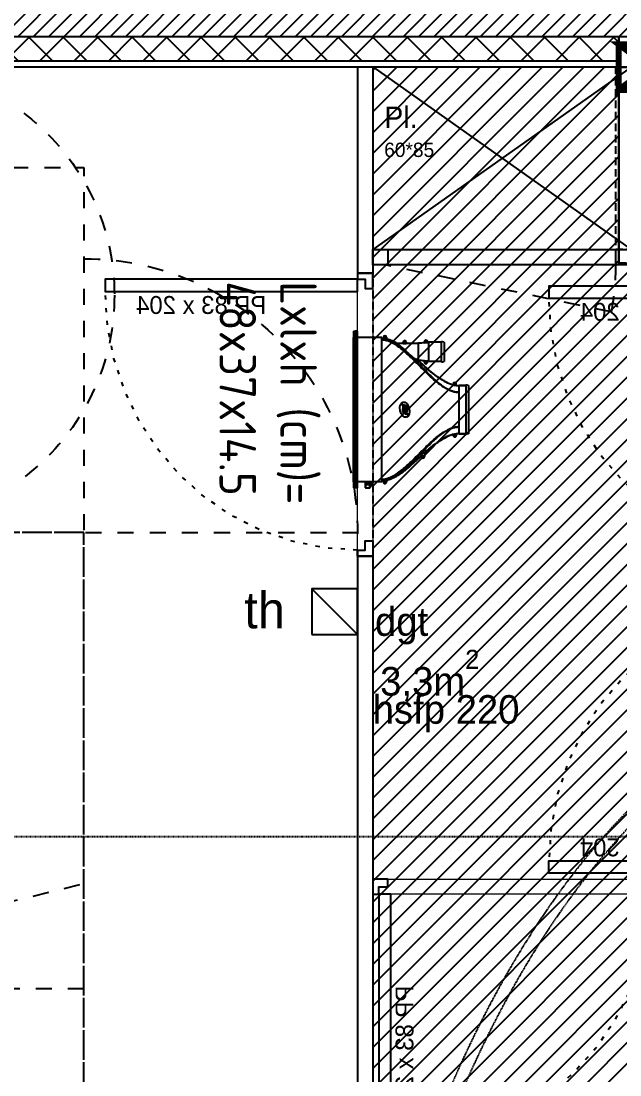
# Model space of a CAD drawing. Extents: x -2932 to 12371, y 2178 to 6224.
# Drawn here: x 3363.2 to 3560.3, y 3183.1 to 3529.5 of the extents above; entities that cross this region are included whole.
import ezdxf

# ---------------------------------------------------------------- set-up
doc = ezdxf.new("R2010")
doc.units = 0
for name, pattern in [('prlm_ef', [0.165, 0.1, -0.065]), ('Style de ligne -1', [0.41664, 0.20828, -0.20836]), ('Style de ligne -13', [0.147638, 0.098425, -0.049213]), ('Style de ligne -18', [0.164042, 0.054681, -0.109361]), ('Style de ligne -5', [0.20828, 0.069425, -0.138855]), ('VW-01', [0.41656, 0.20828, -0.20828])]:
    doc.linetypes.add(name, pattern=pattern)
doc.layers.add('_GAZELEC-BOITE INCORPO', color=36, linetype='Continuous', lineweight=18)
doc.layers.add('_GAZELEC-RESERVATION 2', color=6, linetype='Continuous', lineweight=18)
for name, color, linetype in [('_GAZELEC-EAU CHAUDE', 1, 'Continuous'), ('B aménagement intérieur', 252, 'Continuous'), ('B Faux plafonds', 252, 'Continuous'), ('B Faux plafonds_Hatch', 252, 'Continuous'), ('B GÈnÈral_Hatch', 252, 'Continuous'), ('B Général', 252, 'Continuous'), ('C ANNOTATIONS-axes horizontaux', 252, 'Style de ligne -1'), ('C ANNOTATIONS-PMR', 252, 'Style de ligne -5'), ('C ANNOTATIONS-prestations', 252, 'Continuous'), ('C ANNOTATIONS-texte', 252, 'Continuous'), ('C ANNOTATIONS-texte surfaces', 252, 'Continuous'), ('D SURFACES-shab', 252, 'Continuous'), ('F REMPLISSAGE-vert foncé', 252, 'Continuous'), ('prlm-CHAUFF', 30, 'Continuous'), ('prlm-EAU-EF', 161, 'Continuous')]:
    doc.layers.add(name, color=color, linetype=linetype)
doc.styles.add('Eurostile', font='')
doc.styles.add('Eurostile (italic)', font='')
doc.styles.add('prlm-elec-cfa', font='comic.ttf', dxfattribs={"height": 12})
doc.styles.get("Standard").update_dxf_attribs({"font": 'isocp.shx', "height": 15})
doc.styles.get('Eurostile').set_extended_font_data('Eurostile')
doc.styles.get('Eurostile (italic)').set_extended_font_data('Eurostile', italic=True)

# ---------------------------------------------------------------- blocks, each defined once
blk = doc.blocks.new('A n1.Lave Linge')
at = {"layer": 'B Général', "linetype": 'Style de ligne -13', "ltscale": 25.4, "flags": 128}
blk.add_lwpolyline([(-29.47, 30), (-29.47, 36), (30.53, 36), (30.53, 30)], dxfattribs=at)
blk.add_lwpolyline([(-29.47, 30), (30.53, 30), (30.53, -30), (-29.47, -30)], close=True, dxfattribs=at)
at = {"layer": 'B Général', "insert": (0, 0), "char_height": 7.059, "attachment_point": 5, "line_spacing_factor": 0.894142, "style": 'Eurostile'}
blk.add_mtext('LL', dxfattribs=at)
blk = doc.blocks.new('A n1.PL 60.85')
at = {"layer": 'B Général', "linetype": 'Continuous'}
for p, q in [((-42.5, 42.83), (42.5, -17.27)), ((42.5, 42.73), (-42.5, -17.27))]:
    blk.add_line(p, q, dxfattribs=at)
at = {"layer": 'B Général', "linetype": 'VW-01', "ltscale": 25.4}
blk.add_line((36.08, -37.76), (-38.5, -22.27), dxfattribs=at)
at = {"layer": 'B Général', "linetype": 'Continuous', "flags": 128}
for points in [[(42.5, -17.27), (42.5, 42.73), (-42.5, 42.73), (-42.5, -17.27)], [(42.5, -17.27), (42.5, -22.27), (-42.5, -22.27), (-42.5, -17.27)], [(-37.5, -17.27), (-37.5, -22.27), (-42.5, -22.27), (-42.5, -17.27)], [(42.5, -17.27), (42.5, -22.27), (37.5, -22.27), (37.5, -17.27)]]:
    blk.add_lwpolyline(points, close=True, dxfattribs=at)
at = {"layer": 'B Général', "linetype": 'VW-01', "ltscale": 25.4}
blk.add_arc((-47.5, -22.27), 85, 349.5013, 360, dxfattribs=at)
at = {"layer": 'B Général', "insert": (-38.72, 29.74), "char_height": 7.059, "attachment_point": 1, "line_spacing_factor": 0.894142, "style": 'Eurostile'}
blk.add_mtext('Pl.', dxfattribs=at)
at = {"layer": 'C ANNOTATIONS-prestations', "insert": (-38.72, 15.5), "char_height": 4.706, "attachment_point": 4, "line_spacing_factor": 0.894142, "style": 'Eurostile'}
blk.add_mtext('60*85', dxfattribs=at)
blk = doc.blocks.new('A n1.Rond 150_PMR')
at = {"layer": 'B Général', "linetype": 'VW-01', "ltscale": 25.4}
blk.add_circle((0, 0), 75, dxfattribs=at)
at = {"layer": 'B Général', "insert": (-61.5, 0), "char_height": 7.059, "attachment_point": 5, "rotation": 90, "line_spacing_factor": 0.894142, "style": 'Eurostile (italic)'}
blk.add_mtext('Ø 150 PMR', dxfattribs=at)
blk = doc.blocks.new('A n1.PP 80')
at = {"layer": 'B Général', "flags": 128}
blk.add_lwpolyline([(-43, 2.5), (-43, 85.5), (-39, 85.5), (-39, 2.5)], close=True, dxfattribs=at)
at = {"layer": 'B Général', "linetype": 'Style de ligne -18', "ltscale": 25.4, "flags": 128}
blk.add_lwpolyline([(46, 2.5), (45.27, 13.33), (43.1, 23.98), (39.53, 34.26), (34.61, 44), (28.44, 53.03), (21.1, 61.19), (12.74, 68.35), (3.5, 74.38), (-6.47, 79.18), (-17, 82.67), (-27.91, 84.79), (-39, 85.5)], dxfattribs=at)
at = {"layer": 'B Général', "linetype": 'Continuous', "flags": 128}
for points in [[(-45, 2.5), (-43, 2.5), (-43, 0), (-40, 0), (-40, -2.5), (-45, -2.5)], [(48, 2.5), (46, 2.5), (46, 0), (43, 0), (43, -2.5), (48, -2.5), (48, -2.5), (48, -2.5), (48, 1.79), (48, 1.79)]]:
    blk.add_lwpolyline(points, close=True, dxfattribs=at)
at = {"layer": 'C ANNOTATIONS-prestations', "insert": (-37.5, 32.5), "char_height": 5.8825, "attachment_point": 1, "rotation": 90, "line_spacing_factor": 0.894142, "style": 'Eurostile'}
blk.add_mtext('PP 83 x 204', dxfattribs=at)
blk = doc.blocks.new('A n1.Groupe-45-1')
at = {"layer": 'B Général', "linetype": 'VW-01', "ltscale": 25.4}
blk.add_line((70, -114.99), (-70, -80.35), dxfattribs=at)
at = {"layer": 'B Général', "linetype": 'VW-01', "ltscale": 25.4, "flags": 128}
for points in [[(-70, 35), (70, 35), (70, -155), (-70, -155)], [(-70, -114.99), (70, -114.99), (70, -155), (-70, -155)]]:
    blk.add_lwpolyline(points, close=True, dxfattribs=at)
blk = doc.blocks.new('A n1.Lit 140.190_PMR 2')
at = {"layer": 'B Général', "linetype": 'VW-01', "ltscale": 25.4, "flags": 128}
for points in [[(70, 155), (-70, 155), (-70, 35), (70, 35)], [(-70, -155), (-70, 35), (-160, 35), (-160, -155)], [(160, -155), (160, 35), (70, 35), (70, -155)]]:
    blk.add_lwpolyline(points, close=True, dxfattribs=at)
at = {"layer": 'B Général', "linetype": 'VW-01', "ltscale": 25.4}
for centre, start, end in [((-70, 35), 90, 180), ((70, 35), 0, 90)]:
    blk.add_arc(centre, 90, start, end, dxfattribs=at)
at = {"layer": 'B Général'}
blk.add_blockref('A n1.Groupe-45-1', (0, 0), dxfattribs=at)
blk = doc.blocks.new('A n1.T4 A 107 (2D)')
at = {"layer": 'B Faux plafonds_Hatch', "linetype": 'Continuous'}
h = blk.add_hatch(dxfattribs=at)
h.set_pattern_fill('F_P__SOFFITE', color=256, style=0, pattern_type=2)
h.set_pattern_definition([(45, (0, 0.2205), (-3.52778, 3.30729), [])])
h.paths.add_polyline_path([(-263.5, -278.52), (11.37, -278.52), (11.37, 176.6), (152.5, 176.6), (152.5, 275.6), (2.5, 275.6), (2.5, 384.02), (-57.5, 384.02), (-57.5, 448.52), (-138.5, 448.52), (-138.5, -178.52), (-263.5, -178.52)])
at = {"layer": 'B Faux plafonds', "linetype": 'Style de ligne -13', "ltscale": 25.4, "flags": 128}
blk.add_lwpolyline([(-263.5, -278.52), (11.37, -278.52), (11.37, 176.6), (152.5, 176.6), (152.5, 275.6), (2.5, 275.6), (2.5, 384.02), (-57.5, 384.02), (-57.5, 448.52), (-138.5, 448.52), (-138.5, -178.52), (-263.5, -178.52)], close=True, dxfattribs=at)
at = {"layer": 'B Général', "linetype": 'Continuous'}
for p, q in [((-57.5, 383.52), (-57.5, 458.52)), ((-143.5, 448.52), (-143.5, 380.76)), ((-143.5, 448.52), (-143.5, 380.76)), ((-138.5, 448.52), (-138.5, 380.76)), ((-138.5, 448.52), (-138.5, 380.76)), ((2.5, 383.52), (-57.5, 383.52)), ((-143.5, 380.76), (-138.5, 380.76)), ((-143.5, 287.76), (-143.5, -184.99)), ((-143.5, 287.76), (-143.5, 105.52)), ((-143.5, 287.76), (-138.5, 287.76)), ((-138.5, 287.76), (-138.5, -184.99)), ((-138.5, 287.76), (-138.5, -184.99)), ((-138.5, 181.6), (-138.5, 176.6))]:
    blk.add_line(p, q, dxfattribs=at)
at = {"layer": 'D SURFACES-shab', "lineweight": 18, "flags": 128}
for points in [[(-143.5, 448.47), (-444.76, 448.52), (-547.72, 105.52), (-143.5, 105.5)], [(2.5, 181.6), (2.5, 384.02), (-57.25, 384.02), (-57.25, 448.52), (-138.5, 448.52), (-138.5, 181.6)], [(11.37, -278.52), (11.5, -203.65), (714.02, -203.65), (714.02, 99.35), (654.02, 99.35), (654.02, 144.61), (596.39, 144.61), (505.02, 144.61), (505.02, 176.6), (52.5, 176.6), (52.5, 156.6), (2.5, 156.6), (2.5, 176.6), (-138.5, 176.6), (-138.5, -278.52)]]:
    blk.add_lwpolyline(points, close=True, dxfattribs=at)
at = {"layer": 'F REMPLISSAGE-vert foncé', "linetype": 'Continuous'}
for p, q in [((-57.5, 383.52), (-57.5, 458.52)), ((2.5, 383.52), (-57.5, 383.52))]:
    blk.add_line(p, q, dxfattribs=at)
at = {"layer": 'B Général'}
blk.add_blockref('A n1.PL 60.85', (-96, 405.79), dxfattribs=at)
at = {"layer": 'B Général', "rotation": 90}
for name, p in [('A n1.Lave Linge', (-22.5, 417.98)), ('A n1.PP 80', (5, 226.6))]:
    blk.add_blockref(name, p, dxfattribs=at)
at = {"layer": 'B Général', "xscale": -1}
blk.add_blockref('A n1.Lit 140.190_PMR 2', (-303.5, 260.52), dxfattribs=at)
for p, rotation in [((-141, 335.76), 90), ((5, 333.52), 90), ((-93.5, 179.1), 180)]:
    blk.add_blockref('A n1.PP 80', p, dxfattribs=dict(at, rotation=rotation))
at = {"layer": 'C ANNOTATIONS-PMR', "ltscale": 25.4, "rotation": 90}
blk.add_blockref('A n1.Rond 150_PMR', (-298.5, 373.52), dxfattribs=at)
at = {"layer": 'C ANNOTATIONS-prestations', "insert": (-138.5, 229.82), "char_height": 9.412, "width": 64.1865, "attachment_point": 7, "line_spacing_factor": 0.894142, "style": 'Eurostile'}
blk.add_mtext('hsfp 220', dxfattribs=at)
at = {"layer": 'C ANNOTATIONS-texte', "insert": (-129.01, 258.72), "char_height": 9.412, "attachment_point": 8, "line_spacing_factor": 0.894142, "style": 'Eurostile'}
blk.add_mtext('dgt', dxfattribs=at)
at = {"layer": 'C ANNOTATIONS-texte surfaces', "insert": (-119.73, 256.98), "char_height": 9.412, "attachment_point": 2, "line_spacing_factor": 0.894142, "style": 'Eurostile'}
blk.add_mtext('3,3m{\\H0.6667x;\\S2^ ;}', dxfattribs=at)
blk = doc.blocks.new('xi.twintop')
at = {"layer": 'prlm-CHAUFF', "ltscale": 50}
for p, q in [((-8, 35.6), (8, 35.6)), ((-7.9, 36.5), (7.9, 36.5)), ((-7.9, 35.6), (-7.9, 33.5)), ((-7.9, 33.5), (-7.9, 35.6)), ((7.9, 35.6), (7.9, 33.5)), ((7.9, 33.5), (7.9, 35.6)), ((-8.61, 31.95), (-8.61, 32.05)), ((-8.61, 32.05), (-8.51, 32.05)), ((-8.51, 31.95), (-8.61, 31.95)), ((-8.51, 32.16), (-8.41, 32.16)), ((-8.51, 32.05), (-8.51, 32.16)), ((-8.51, 31.84), (-8.51, 31.95)), ((-8.41, 31.84), (-8.51, 31.84)), ((-7.9, 32.5), (-8.46, 32.5)), ((-8.46, 31.5), (-8.16, 31.5)), ((-8.41, 32.16), (-8.41, 32.05)), ((-8.41, 32.05), (-8.3, 32.05)), ((-8.3, 31.95), (-8.41, 31.95)), ((-8.41, 31.95), (-8.41, 31.84)), ((-8.3, 32.05), (-8.3, 31.95)), ((-8.16, 31.5), (-7.95, 32.18)), ((-7.9, 32.5), (-7.95, 32.18)), ((-5.67, 33.5), (-7.9, 33.5)), ((5.67, 33.5), (-5.67, 33.5)), ((7.9, 33.5), (5.67, 33.5)), ((7.95, 32.18), (7.9, 32.5)), ((7.9, 32.5), (8.46, 32.5)), ((8.16, 31.5), (7.95, 32.18)), ((8.46, 31.5), (8.16, 31.5)), ((8.3, 31.95), (8.3, 32.05)), ((8.3, 32.05), (8.41, 32.05)), ((8.41, 31.95), (8.3, 31.95)), ((8.41, 32.16), (8.51, 32.16)), ((8.41, 32.05), (8.41, 32.16)), ((8.41, 31.84), (8.41, 31.95)), ((8.51, 31.84), (8.41, 31.84)), ((8.51, 32.16), (8.51, 32.05)), ((8.51, 32.05), (8.61, 32.05)), ((8.61, 31.95), (8.51, 31.95)), ((8.51, 31.95), (8.51, 31.84)), ((8.61, 32.05), (8.61, 31.95)), ((-22.15, 28.5), (-15.85, 28.5)), ((-9.41, 28.48), (-9.41, 28.48)), ((9.12, 29.02), (9.09, 29.02)), ((9.41, 28.48), (9.38, 28.48)), ((-15.75, 27.6), (-22.25, 27.6)), ((-22.15, 27.6), (-22.15, 23.5)), ((-22.15, 27.6), (-22.15, 23.5)), ((-15.85, 27.6), (-15.85, 23.5)), ((-15.85, 27.6), (-15.85, 23.5)), ((-22.56, 22.55), (-22.45, 22.55)), ((-22.56, 22.45), (-22.56, 22.55)), ((-22.45, 22.45), (-22.56, 22.45)), ((-22.45, 22.66), (-22.35, 22.66)), ((-22.45, 22.55), (-22.45, 22.66)), ((-22.45, 22.34), (-22.45, 22.45)), ((-22.35, 22.34), (-22.45, 22.34)), ((-22.4, 23), (-21.97, 23)), ((-21.85, 22), (-22.4, 22)), ((-22.35, 22.66), (-22.35, 22.55)), ((-22.35, 22.55), (-22.24, 22.55)), ((-22.24, 22.45), (-22.35, 22.45)), ((-22.35, 22.45), (-22.35, 22.34)), ((-22.24, 22.55), (-22.24, 22.45)), ((-15.85, 23.5), (-22.15, 23.5)), ((-21.97, 23), (-21.85, 22.06)), ((-21.85, 22.06), (-21.85, 22)), ((-16.2, 19.84), (-14.13, 22)), ((-14.13, 22), (-16.2, 19.84)), ((-16.15, 22.06), (-16.03, 23)), ((-16.15, 22), (-16.15, 22.06)), ((-15.6, 22), (-16.15, 22)), ((-16.03, 23), (-15.6, 23)), ((-15.76, 22.45), (-15.76, 22.55)), ((-15.76, 22.55), (-15.65, 22.55)), ((-15.65, 22.45), (-15.76, 22.45)), ((-15.65, 22.66), (-15.55, 22.66)), ((-15.65, 22.55), (-15.65, 22.66)), ((-15.65, 22.34), (-15.65, 22.45)), ((-15.55, 22.34), (-15.65, 22.34)), ((-15.55, 22.66), (-15.55, 22.55)), ((-15.55, 22.55), (-15.44, 22.55)), ((-15.55, 22.45), (-15.55, 22.34)), ((-15.44, 22.45), (-15.55, 22.45)), ((-15.44, 22.55), (-15.44, 22.45)), ((14.83, 21), (13.83, 22)), ((13.83, 22), (15.44, 22)), ((15.44, 21), (14.83, 21)), ((15.28, 21.45), (15.28, 21.55)), ((15.28, 21.55), (15.39, 21.55)), ((15.39, 21.45), (15.28, 21.45)), ((15.39, 21.66), (15.49, 21.66)), ((15.39, 21.55), (15.39, 21.66)), ((15.39, 21.34), (15.39, 21.45)), ((15.49, 21.34), (15.39, 21.34)), ((15.49, 21.66), (15.49, 21.55)), ((15.49, 21.55), (15.6, 21.55)), ((15.49, 21.45), (15.49, 21.34)), ((15.6, 21.45), (15.49, 21.45)), ((15.6, 21.55), (15.6, 21.45)), ((-21.8, 20), (-16.2, 20)), ((-21.8, 16), (-21.8, 20)), ((-21.8, 16), (-21.8, 20)), ((-16.2, 19.84), (-16.2, 20)), ((-16.2, 19.84), (-16.2, 20)), ((-22.36, 15.45), (-22.36, 15.55)), ((-22.36, 15.55), (-22.25, 15.55)), ((-22.25, 15.45), (-22.36, 15.45)), ((-22.25, 15.66), (-22.15, 15.66)), ((-22.25, 15.55), (-22.25, 15.66)), ((-22.25, 15.34), (-22.25, 15.45)), ((-22.15, 15.34), (-22.25, 15.34)), ((-22.2, 16), (-21.65, 16)), ((-21.65, 15), (-22.2, 15)), ((-22.15, 15.66), (-22.15, 15.55)), ((-22.15, 15.55), (-22.04, 15.55)), ((-22.15, 15.45), (-22.15, 15.34)), ((-22.04, 15.45), (-22.15, 15.45)), ((-22.04, 15.55), (-22.04, 15.45)), ((-21.8, 12.88), (-21.8, 15)), ((-21.8, 12.88), (-21.8, 15)), ((-21.65, 16), (-21.65, 15)), ((-23.96, 8.95), (-23.96, 9.05)), ((-23.96, 9.05), (-23.85, 9.05)), ((-23.85, 8.95), (-23.96, 8.95)), ((-23.85, 9.16), (-23.75, 9.16)), ((-23.85, 9.05), (-23.85, 9.16)), ((-23.85, 8.84), (-23.85, 8.95)), ((-23.75, 8.84), (-23.85, 8.84)), ((-23.8, 9.5), (-23.19, 9.5)), ((-23.36, 8.5), (-23.8, 8.5)), ((-23.75, 9.16), (-23.75, 9.05)), ((-23.75, 9.05), (-23.64, 9.05)), ((-23.75, 8.95), (-23.75, 8.84)), ((-23.64, 8.95), (-23.75, 8.95)), ((23.7, 8), (-23.7, 8)), ((-23.7, 8), (-23.7, 0)), ((-23.64, 9.05), (-23.64, 8.95)), ((-23.36, 8.42), (-23.36, 8.5)), ((23.19, 9.5), (23.8, 9.5)), ((23.36, 8.42), (23.36, 8.5)), ((23.8, 8.5), (23.36, 8.5)), ((23.64, 8.95), (23.64, 9.05)), ((23.64, 9.05), (23.75, 9.05)), ((23.75, 8.95), (23.64, 8.95)), ((23.7, 8), (23.7, 0)), ((23.75, 9.16), (23.85, 9.16)), ((23.75, 9.05), (23.75, 9.16)), ((23.75, 8.84), (23.75, 8.95)), ((23.85, 8.84), (23.75, 8.84)), ((23.85, 9.16), (23.85, 9.05)), ((23.85, 9.05), (23.96, 9.05)), ((23.85, 8.95), (23.85, 8.84)), ((23.96, 8.95), (23.85, 8.95)), ((23.96, 9.05), (23.96, 8.95)), ((24.18, 4.47), (23.7, 4.81)), ((24.06, 4.42), (23.7, 4.66)), ((24.06, 2.6), (24.06, 4.42)), ((24.64, 4.04), (24.06, 4.42)), ((24.2, 4.46), (24.18, 4.47)), ((24.54, 4.24), (24.2, 4.46)), ((24.35, 4.85), (24.33, 4.89)), ((24.35, 4.36), (24.35, 4.85)), ((24.35, 4.85), (24.36, 4.85)), ((24.41, 4.79), (24.43, 4.83)), ((24.41, 4.79), (24.41, 4.32)), ((25.01, 4.43), (24.41, 4.79)), ((24.43, 4.83), (25.04, 4.47)), ((24.64, 4.04), (24.72, 4.01)), ((24.64, 2.6), (24.64, 4.04)), ((24.72, 4.01), (24.72, 2.65)), ((25.04, 4.47), (25.01, 4.43)), ((25.01, 4.25), (25.01, 4.43)), ((25.02, 4.42), (25.01, 4.43)), ((25.06, 4.46), (25.02, 4.42)), ((25.02, 4.42), (25.02, 4.25)), ((25.28, 4.25), (25.02, 4.42)), ((25.04, 4.47), (25.06, 4.46)), ((25.06, 4.46), (25.39, 4.24)), ((25.71, 2.65), (25.71, 4.01)), ((-25.75, 0), (-25.75, -0.73)), ((25.75, 0), (-25.75, 0)), ((23.7, 2.6), (24.06, 2.6)), ((23.7, 2.57), (23.73, 2.6)), ((23.79, 2.6), (23.88, 2.51)), ((23.88, 2.51), (23.97, 2.6)), ((24.04, 2.6), (24.13, 2.51)), ((24.64, 2.6), (24.06, 2.6)), ((24.13, 2.51), (24.22, 2.6)), ((24.18, 2.56), (24.24, 2.51)), ((24.24, 2.51), (24.3, 2.58)), ((24.28, 2.6), (24.37, 2.51)), ((24.37, 2.51), (24.46, 2.6)), ((24.42, 2.57), (24.48, 2.51)), ((24.48, 2.51), (24.56, 2.58)), ((24.54, 2.6), (24.63, 2.51)), ((24.63, 2.51), (24.72, 2.6)), ((24.72, 2.65), (24.64, 2.6)), ((24.64, 2.6), (24.64, 2.6)), ((25.66, 2.6), (24.64, 2.6)), ((24.7, 2.58), (24.77, 2.51)), ((24.72, 2.65), (25.71, 2.65)), ((24.73, 2.6), (24.82, 2.51)), ((24.77, 2.51), (24.79, 2.53)), ((24.82, 2.51), (24.91, 2.6)), ((24.9, 2.59), (24.98, 2.51)), ((24.98, 2.51), (25.07, 2.6)), ((25.02, 2.54), (25.05, 2.51)), ((25.05, 2.51), (25.09, 2.55)), ((25.06, 2.58), (25.13, 2.51)), ((25.13, 2.51), (25.22, 2.6)), ((25.19, 2.57), (25.25, 2.51)), ((25.25, 2.51), (25.34, 2.6)), ((25.27, 2.53), (25.29, 2.51)), ((25.29, 2.51), (25.32, 2.54)), ((25.31, 2.56), (25.36, 2.51)), ((25.36, 2.51), (25.45, 2.6)), ((25.4, 2.55), (25.44, 2.51)), ((25.44, 2.51), (25.53, 2.6)), ((25.48, 2.54), (25.51, 2.51)), ((25.51, 2.51), (25.6, 2.6)), ((25.53, 2.53), (25.55, 2.51)), ((25.55, 2.51), (25.64, 2.6)), ((25.71, 2.65), (25.66, 2.6)), ((25.66, 2.6), (25.66, 2.6)), ((25.75, 0), (25.75, -0.73)), ((-25.75, -0.81), (-25.75, -0.73)), ((-25.75, -0.73), (25.75, -0.73)), ((-25.75, -1.3), (-25.75, -0.81)), ((25.75, -0.81), (-25.75, -0.81)), ((-25.75, -1.3), (25.75, -1.3)), ((23.75, -0.99), (-23.75, -0.99)), ((-23.75, -1.06), (-23.75, -0.99)), ((-23.55, -0.99), (-23.75, -1.06)), ((-23.75, -1.06), (23.75, -1.06)), ((23.75, -1.11), (-23.75, -1.11)), ((-23.75, -1.16), (-23.75, -1.11)), ((-23.59, -1.11), (-23.75, -1.16)), ((-23.75, -1.16), (23.75, -1.16)), ((23.75, -1.2), (-23.75, -1.2)), ((-23.75, -1.23), (-23.75, -1.2)), ((-23.64, -1.2), (-23.75, -1.23)), ((-23.75, -1.23), (23.75, -1.23)), ((23.75, -1.26), (-23.75, -1.26)), ((-23.75, -1.28), (-23.75, -1.26)), ((-23.68, -1.26), (-23.75, -1.28)), ((-23.75, -1.28), (23.75, -1.28)), ((23.75, -1.29), (-23.75, -1.29)), ((-23.75, -1.3), (-23.75, -1.29)), ((-23.73, -1.29), (-23.75, -1.3)), ((-23.75, -1.3), (23.75, -1.3)), ((23.75, -1.06), (23.55, -0.99)), ((23.75, -1.16), (23.59, -1.11)), ((23.75, -1.23), (23.64, -1.2)), ((23.75, -1.28), (23.68, -1.26)), ((23.75, -1.3), (23.73, -1.29)), ((23.75, -0.99), (23.75, -1.06)), ((23.75, -1.11), (23.75, -1.16)), ((23.75, -1.2), (23.75, -1.23)), ((23.75, -1.26), (23.75, -1.28)), ((23.75, -1.29), (23.75, -1.3)), ((25.75, -0.73), (25.75, -0.81)), ((25.75, -1.3), (25.75, -0.81))]:
    blk.add_line(p, q, dxfattribs=at)
for centre, radius in [((-8.46, 32), 0.3), ((-8.46, 32), 0.25), ((8.46, 32), 0.3), ((8.46, 32), 0.25), ((-22.4, 22.5), 0.3), ((-22.4, 22.5), 0.25), ((-15.6, 22.5), 0.3), ((-15.6, 22.5), 0.25), ((15.44, 21.5), 0.3), ((15.44, 21.5), 0.25), ((-22.2, 15.5), 0.3), ((-22.2, 15.5), 0.25), ((-23.8, 9), 0.3), ((-23.8, 9), 0.25), ((23.8, 9), 0.3), ((23.8, 9), 0.25)]:
    blk.add_circle(centre, radius, dxfattribs=at)
for centre, radius, start, end in [((-6.01, 35.83), 2, 160.5755, 186.7441), ((-6.01, 35.83), 2, 160.5755, 186.7441), ((6.01, 35.83), 2, 353.2559, 19.4245), ((6.01, 35.83), 2, 353.2559, 19.4245), ((-19.51, 34.47), 11.74, 332.3321, 345.441), ((-19.16, 34.32), 11.35, 332.1374, 345.6929), ((-8.46, 32), 0.5, 90, 270), ((-15.67, 33.51), 7.77, 352.5456, 359.9423), ((-15.72, 33.51), 7.82, 352.5763, 359.9264), ((-15.07, 33.49), 7.17, 352.0923, 353.5448), ((-15.07, 33.49), 7.17, 353.9053, 0.1157), ((15.11, 33.49), 7.25, 179.9215, 187.8382), ((15.67, 33.51), 7.77, 180.0577, 187.4544), ((15.72, 33.51), 7.82, 180.0736, 187.4237), ((21.1, 34.98), 13.43, 192.9954, 216.0824), ((19.16, 34.32), 11.35, 194.4106, 207.8626), ((8.46, 32), 0.5, 270, 90), ((-20.26, 27.83), 2, 160.5755, 186.7441), ((-20.26, 27.83), 2, 160.5755, 186.7441), ((-17.74, 27.83), 2, 353.2559, 19.4245), ((-17.74, 27.83), 2, 353.2559, 19.4245), ((-43.13, 48.06), 39, 319.3887, 329.86), ((-43.13, 48.06), 39, 319.3887, 329.8601), ((-26.92, 38.17), 20.01, 331.0483, 332.7983), ((-26.92, 38.17), 20.01, 331.0482, 332.7982), ((26.92, 38.17), 20.01, 207.2018, 208.9518), ((43.13, 48.06), 39, 210.1399, 220.6113), ((43.13, 48.06), 39, 212.5506, 220.6113), ((-22.4, 22.5), 0.5, 90, 270), ((-15.6, 22.5), 0.5, 270, 90), ((-22.51, 30.1), 11.66, 315.9701, 320.4245), ((-22.76, 30.33), 11.99, 316.0326, 320.3619), ((22.51, 30.1), 11.66, 219.5755, 224.0299), ((22.76, 30.33), 11.99, 219.6381, 223.9674), ((15.44, 21.5), 0.5, 270, 90), ((-22.2, 15.5), 0.5, 90, 270), ((-2.48, -0.77), 23.65, 136.4099, 144.7501), ((-44.74, 40.05), 35.1, 315.7111, 319.5265), ((-23.8, 9), 0.5, 90, 270), ((-11.41, 6.64), 12.12, 163.7263, 166.3852), ((23.8, 9), 0.5, 270, 90), ((17.64, -7.23), 13.85, 61.9182, 64.0515), ((17.76, -6.88), 13.43, 62.115, 63.7632), ((18.29, -6.04), 12.5, 61.3177, 61.5903), ((24.75, 5.45), 0.703, 233.033, 242.9325), ((24.72, 5.11), 0.448, 214.6713, 225.4982), ((25.88, 4.92), 0.836, 234.1326, 239.2425), ((18.29, -6.04), 12.5, 53.7494, 55.0637)]:
    blk.add_arc(centre, radius, start, end, dxfattribs=at)
blk.add_ellipse((0, 15.55), major_axis=(2.49, 0.57), ratio=0.600775, dxfattribs=at)
for points, knots in [([(-5.67, 33.5), (-5.67, 33.33), (-5.68, 33.16), (-5.7, 32.82), (-5.72, 32.65), (-5.8, 32.15), (-5.87, 31.82), (-6.05, 31.16), (-6.16, 30.84), (-6.41, 30.21), (-6.55, 29.9), (-7, 29), (-7.34, 28.43), (-8.08, 27.34), (-8.47, 26.81), (-9.69, 25.27), (-10.57, 24.3), (-12.38, 22.39), (-13.32, 21.46), (-15.19, 19.6), (-16.12, 18.67), (-17.95, 16.77), (-18.84, 15.8), (-20.08, 14.27), (-20.47, 13.75), (-21.03, 12.94), (-21.21, 12.66), (-21.55, 12.09), (-21.72, 11.8), (-22.17, 10.91), (-22.43, 10.31), (-22.7, 9.36), (-22.77, 9.03), (-22.86, 8.47), (-22.88, 8.24), (-22.89, 8)], [0, 0, 0, 0, 0.015625, 0.015625, 0.03125, 0.03125, 0.0625, 0.0625, 0.09375, 0.09375, 0.125, 0.125, 0.1875, 0.1875, 0.25, 0.25, 0.375, 0.375, 0.5, 0.5, 0.625, 0.625, 0.75, 0.75, 0.8125, 0.8125, 0.84375, 0.84375, 0.875, 0.875, 0.9375, 0.9375, 0.96875, 0.96875, 0.9907189, 0.9907189, 0.9907189, 0.9907189]), ([(-18.04, 17.26), (-16.85, 18.51), (-15.59, 19.7), (-13.1, 22.1), (-11.85, 23.3), (-10.07, 25.17), (-9.49, 25.81), (-8.39, 27.13), (-7.87, 27.82), (-7.16, 28.91), (-6.93, 29.29), (-6.52, 30.07), (-6.33, 30.48), (-6.02, 31.31), (-5.89, 31.74), (-5.76, 32.39), (-5.73, 32.61), (-5.69, 32.95), (-5.69, 33.06), (-5.67, 33.28), (-5.67, 33.39), (-5.67, 33.5)], [0, 0, 0, 0, 0.25, 0.25, 0.5, 0.5, 0.625, 0.625, 0.75, 0.75, 0.8125, 0.8125, 0.875, 0.875, 0.9375, 0.9375, 0.96875, 0.96875, 0.984375, 0.984375, 1, 1, 1, 1]), ([(5.67, 33.5), (5.67, 33.33), (5.68, 33.16), (5.71, 32.81), (5.73, 32.64), (5.81, 32.14), (5.88, 31.8), (6.08, 31.14), (6.2, 30.82), (6.47, 30.19), (6.62, 29.88), (7.1, 28.98), (7.46, 28.42), (8.23, 27.34), (8.65, 26.82), (9.93, 25.3), (10.84, 24.34), (12.72, 22.46), (13.69, 21.54), (15.61, 19.69), (16.57, 18.77), (18.43, 16.87), (19.34, 15.9), (20.59, 14.36), (20.99, 13.83), (21.55, 13), (21.73, 12.72), (22.07, 12.15), (22.24, 11.85), (22.69, 10.95), (22.94, 10.33), (23.21, 9.37), (23.28, 9.05), (23.36, 8.48), (23.38, 8.24), (23.39, 8)], [0, 0, 0, 0, 0.015625, 0.015625, 0.03125, 0.03125, 0.0625, 0.0625, 0.09375, 0.09375, 0.125, 0.125, 0.1875, 0.1875, 0.25, 0.25, 0.375, 0.375, 0.5, 0.5, 0.625, 0.625, 0.75, 0.75, 0.8125, 0.8125, 0.84375, 0.84375, 0.875, 0.875, 0.9375, 0.9375, 0.96875, 0.96875, 0.9908046, 0.9908046, 0.9908046, 0.9908046]), ([(22.89, 8), (22.88, 8.24), (22.86, 8.47), (22.77, 9.03), (22.7, 9.36), (22.43, 10.31), (22.17, 10.91), (21.72, 11.8), (21.55, 12.09), (21.21, 12.66), (21.03, 12.94), (20.47, 13.75), (20.08, 14.27), (18.84, 15.8), (17.95, 16.77), (16.12, 18.67), (15.18, 19.6), (13.32, 21.46), (12.38, 22.39), (10.57, 24.3), (9.69, 25.27), (8.47, 26.81), (8.08, 27.34), (7.34, 28.43), (7, 29), (6.55, 29.9), (6.41, 30.21), (6.16, 30.84), (6.05, 31.16), (5.87, 31.82), (5.79, 32.15), (5.72, 32.65), (5.7, 32.82), (5.68, 33.16), (5.67, 33.33), (5.67, 33.5)], [0.0092808, 0.0092808, 0.0092808, 0.0092808, 0.03125, 0.03125, 0.0625, 0.0625, 0.125, 0.125, 0.15625, 0.15625, 0.1875, 0.1875, 0.25, 0.25, 0.375, 0.375, 0.5, 0.5, 0.625, 0.625, 0.75, 0.75, 0.8125, 0.8125, 0.875, 0.875, 0.90625, 0.90625, 0.9375, 0.9375, 0.96875, 0.96875, 0.984375, 0.984375, 1, 1, 1, 1]), ([(-8.9, 29.46), (-9.06, 29.12), (-9.43, 28.41), (-10.08, 27.35), (-10.83, 26.27), (-11.65, 25.18), (-12.54, 24.1), (-13.65, 22.81), (-14.86, 21.46), (-15.81, 20.43), (-16.2, 20)], [0.1568082, 0.1568082, 0.1568082, 0.1568082, 0.2305418, 0.3149874, 0.4025619, 0.4929385, 0.5856877, 0.6803551, 0.8317746, 0.9509578, 0.9509578, 0.9509578, 0.9509578]), ([(14.38, 22), (14.06, 22.36), (13.37, 23.14), (12.33, 24.35), (11.38, 25.54), (10.58, 26.62), (9.93, 27.59), (9.37, 28.52), (9.05, 29.15), (8.91, 29.44)], [0.5730592, 0.5730592, 0.5730592, 0.5730592, 0.626259, 0.6884084, 0.7489718, 0.7930827, 0.8358988, 0.8773199, 0.9123747, 0.9123747, 0.9123747, 0.9123747]), ([(23.19, 9.5), (23.12, 9.79), (23.04, 10.07), (22.86, 10.64), (22.75, 10.92), (22.41, 11.74), (22.14, 12.27), (21.56, 13.3), (21.24, 13.8), (20.57, 14.77), (20.21, 15.25), (19.11, 16.65), (18.33, 17.54), (16.73, 19.29), (15.91, 20.15), (15.09, 21)], [0, 0, 0, 0, 0.0625, 0.0625, 0.125, 0.125, 0.25, 0.25, 0.375, 0.375, 0.5, 0.5, 0.75, 0.75, 1, 1, 1, 1]), ([(21.4, 13.55), (21.3, 13.71), (20.98, 14.2), (20.41, 15.02), (19.67, 15.99), (18.88, 16.96), (17.95, 18.04), (16.9, 19.22), (15.98, 20.24), (15.44, 20.84), (15.29, 21)], [0.1694223, 0.1694223, 0.1694223, 0.1694223, 0.1906001, 0.2339285, 0.2787061, 0.3247019, 0.3716424, 0.4351709, 0.4991397, 0.523565, 0.523565, 0.523565, 0.523565]), ([(-18.04, 17.26), (-17.81, 17.52), (-17.58, 17.79), (-17.17, 18.3), (-16.98, 18.55), (-16.64, 19.03), (-16.49, 19.25), (-16.32, 19.53), (-16.28, 19.62), (-16.22, 19.76), (-16.2, 19.81), (-16.2, 19.84)], [0, 0, 0, 0, 0.25, 0.25, 0.5, 0.5, 0.75, 0.75, 0.875, 0.875, 1, 1, 1, 1]), ([(-23.39, 8), (-23.38, 8.28), (-23.35, 8.55), (-23.25, 9.19), (-23.16, 9.55), (-22.84, 10.61), (-22.54, 11.29), (-21.83, 12.6), (-21.42, 13.22), (-20.56, 14.41), (-20.09, 14.98), (-19.62, 15.54)], [0.0331631, 0.0331631, 0.0331631, 0.0331631, 0.125, 0.125, 0.25, 0.25, 0.5, 0.5, 0.75, 0.75, 1, 1, 1, 1]), ([(-1.94, 14.63), (-1.21, 15.35), (-0.84, 15.44), (-0.45, 15.4), (0.16, 15.33), (0.81, 14.93), (1.54, 15.51)], [0, 0, 0, 0, 0.389075, 0.389075, 0.389075, 1, 1, 1, 1]), ([(-1.63, 15.67), (-0.9, 16.39), (-0.53, 16.49), (-0.14, 16.44), (0.47, 16.38), (1.12, 15.98), (1.85, 16.55)], [0, 0, 0, 0, 0.389075, 0.389075, 0.389075, 1, 1, 1, 1]), ([(-23.19, 9.5), (-23.12, 9.8), (-23.04, 10.09), (-22.9, 10.53), (-22.84, 10.67), (-22.74, 10.96), (-22.68, 11.1), (-22.5, 11.53), (-22.37, 11.8), (-22.1, 12.35), (-21.95, 12.61), (-21.8, 12.88)], [0, 0, 0, 0, 0.25, 0.25, 0.375, 0.375, 0.5, 0.5, 0.75, 0.75, 1, 1, 1, 1]), ([(-21.8, 12.88), (-21.96, 12.6), (-22.11, 12.32), (-22.4, 11.74), (-22.54, 11.45), (-22.78, 10.85), (-22.89, 10.55), (-23.01, 10.17), (-23.03, 10.1), (-23.05, 10.03)], [0, 0, 0, 0, 0.25, 0.25, 0.5, 0.5, 0.75, 0.75, 0.8062429, 0.8062429, 0.8062429, 0.8062429]), ([(24.24, 4.96), (24.23, 4.96), (24.23, 4.96), (24.22, 4.97), (24.2, 4.97), (24.19, 4.97), (24.18, 4.98), (24.16, 4.98), (24.15, 4.98), (24.13, 4.99), (24.11, 4.99), (24.09, 4.99), (24.08, 4.99), (24.05, 4.99), (24.02, 4.99), (23.98, 4.99), (23.93, 4.98), (23.89, 4.98), (23.84, 4.97), (23.78, 4.96), (23.74, 4.95), (23.71, 4.95), (23.7, 4.94)], [0.1059402, 0.1059402, 0.1059402, 0.1059402, 0.1359504, 0.1694868, 0.202886, 0.2361704, 0.2693627, 0.3024859, 0.3355633, 0.3686184, 0.401675, 0.434757, 0.4678887, 0.5010941, 0.5629781, 0.6246926, 0.6863942, 0.7482374, 0.8103737, 0.8729511, 0.9361135, 0.9654522, 0.9654522, 0.9654522, 0.9654522]), ([(23.7, 4.91), (23.71, 4.91), (23.72, 4.91), (23.74, 4.92), (23.78, 4.92), (23.81, 4.93), (23.83, 4.93), (23.86, 4.94), (23.89, 4.94), (23.92, 4.95), (23.94, 4.95), (23.97, 4.95), (23.99, 4.96), (24.02, 4.96), (24.04, 4.96), (24.06, 4.96), (24.08, 4.96), (24.11, 4.96), (24.14, 4.96), (24.18, 4.96), (24.21, 4.95), (24.24, 4.95), (24.26, 4.94), (24.28, 4.93), (24.3, 4.92), (24.32, 4.91), (24.33, 4.9), (24.33, 4.89)], [0.053874, 0.053874, 0.053874, 0.053874, 0.0607104, 0.0907643, 0.1206402, 0.1503557, 0.1799287, 0.2093776, 0.238721, 0.2679778, 0.2971672, 0.3263086, 0.3554219, 0.3845269, 0.4136437, 0.4427926, 0.4719939, 0.5012681, 0.5562327, 0.6110034, 0.6657154, 0.7205017, 0.7754929, 0.8308166, 0.8865967, 0.9429527, 1, 1, 1, 1]), ([(24.35, 4.85), (24.35, 4.86), (24.35, 4.86), (24.34, 4.87), (24.33, 4.88), (24.32, 4.88), (24.31, 4.89), (24.3, 4.89), (24.29, 4.9), (24.28, 4.9), (24.26, 4.91), (24.25, 4.91), (24.23, 4.91), (24.22, 4.92), (24.2, 4.92), (24.18, 4.92), (24.17, 4.92), (24.15, 4.92), (24.12, 4.92), (24.09, 4.92), (24.05, 4.92), (24, 4.92), (23.95, 4.91), (23.9, 4.9), (23.85, 4.89), (23.79, 4.88), (23.74, 4.87), (23.71, 4.86), (23.7, 4.86)], [0, 0, 0, 0, 0.0300773, 0.0600539, 0.0899314, 0.1197114, 0.1493956, 0.1789856, 0.2084831, 0.2378898, 0.2672073, 0.2964374, 0.3255817, 0.3546421, 0.3836203, 0.4125181, 0.4413372, 0.4700795, 0.4987468, 0.5532579, 0.6080368, 0.6630958, 0.7184471, 0.7741027, 0.8300742, 0.8863734, 0.9430116, 0.9677174, 0.9677174, 0.9677174, 0.9677174]), ([(24.65, 4.2), (24.65, 4.2), (24.64, 4.2), (24.64, 4.2), (24.63, 4.2), (24.63, 4.2), (24.62, 4.2), (24.61, 4.21), (24.6, 4.21), (24.59, 4.21), (24.58, 4.22), (24.55, 4.23), (24.54, 4.24), (24.54, 4.24)], [0, 0, 0, 0, 0.061789, 0.122374, 0.182441, 0.242697, 0.303842, 0.366548, 0.43144, 0.49908, 0.668346, 0.832646, 1, 1, 1, 1]), ([(25.45, 4.21), (25.44, 4.21), (25.44, 4.22), (25.43, 4.22), (25.41, 4.23), (25.4, 4.23), (25.39, 4.24), (25.37, 4.24), (25.36, 4.25), (25.34, 4.25), (25.32, 4.25), (25.3, 4.26), (25.29, 4.26), (25.27, 4.26), (25.24, 4.26), (25.22, 4.26), (25.2, 4.26), (25.17, 4.26), (25.13, 4.26), (25.08, 4.26), (25.03, 4.26), (24.97, 4.25), (24.91, 4.24), (24.85, 4.24), (24.79, 4.23), (24.72, 4.21), (24.67, 4.21), (24.65, 4.2)], [0.0304712, 0.0304712, 0.0304712, 0.0304712, 0.0599457, 0.0897682, 0.1195016, 0.1491541, 0.1787343, 0.2082505, 0.2377114, 0.2671256, 0.2965018, 0.3258487, 0.355175, 0.3844897, 0.4138015, 0.4431194, 0.4724522, 0.5018089, 0.5568669, 0.611863, 0.6668562, 0.7219052, 0.7770682, 0.8324028, 0.8879658, 0.9438132, 1, 1, 1, 1]), ([(25.71, 4.01), (25.69, 4.04), (25.65, 4.06), (25.55, 4.09), (25.48, 4.1), (25.35, 4.1), (25.31, 4.1), (25.21, 4.09), (25.16, 4.09), (24.98, 4.06), (24.86, 4.04), (24.72, 4.01)], [0, 0, 0, 0, 0.25, 0.25, 0.5, 0.5, 0.625, 0.625, 0.75, 0.75, 1, 1, 1, 1])]:
    blk.add_open_spline(points, degree=3, knots=knots, dxfattribs=at)
for points in [[(-22.15, 23.5), (-22.15, 23.33), (-22.14, 23.17), (-22.13, 23)], [(-22.15, 23.5), (-22.15, 23.33), (-22.14, 23.17), (-22.13, 23)], [(-22.01, 22), (-21.91, 21.33), (-21.8, 20.67), (-21.8, 20)], [(-22.01, 22), (-21.91, 21.33), (-21.8, 20.67), (-21.8, 20)], [(-15.99, 22), (-16.09, 21.33), (-16.2, 20.67), (-16.2, 20)], [(-15.99, 22), (-16.09, 21.33), (-16.2, 20.67), (-16.2, 20)], [(-15.85, 23.5), (-15.85, 23.33), (-15.86, 23.17), (-15.87, 23)], [(-15.85, 23.5), (-15.85, 23.33), (-15.86, 23.17), (-15.87, 23)], [(-0.55, 15.04), (-0.94, 15.09), (-1.32, 14.99), (-1.94, 14.63)], [(-1.78, 15.16), (-1.06, 15.88), (-0.68, 15.97), (-0.29, 15.93)], [(-0.39, 15.58), (-0.78, 15.62), (-1.16, 15.52), (-1.78, 15.16)], [(-0.23, 16.09), (-0.63, 16.13), (-1.01, 16.03), (-1.63, 15.67)], [(1.54, 15.51), (0.72, 14.57), (0.07, 14.98), (-0.55, 15.04)], [(1.7, 16.04), (0.88, 15.1), (0.23, 15.51), (-0.39, 15.58)], [(-0.29, 15.93), (0.32, 15.87), (0.96, 15.47), (1.7, 16.04)], [(1.85, 16.55), (1.03, 15.62), (0.38, 16.02), (-0.23, 16.09)], [(-23.19, 9.5), (-23.26, 9.17), (-23.32, 8.84), (-23.36, 8.5)], [(23.36, 8.5), (23.32, 8.84), (23.26, 9.17), (23.19, 9.5)]]:
    blk.add_open_spline(points, degree=3, dxfattribs=at)
at = {"layer": 'prlm-CHAUFF', "ltscale": 50, "insert": (-42.19, -13.41), "char_height": 12, "width": 139.7925, "attachment_point": 1}
blk.add_mtext('Lxlxh (cm)= 48x37x14.5', dxfattribs=at)
blk = doc.blocks.new('xi.th-ch')
at = {"layer": 'prlm-CHAUFF', "color": 0, "linetype": 'ByBlock', "lineweight": -2, "flags": 128}
blk.add_lwpolyline([(-7.5, 7.5), (7.5, 7.5), (7.5, -7.5), (-7.5, -7.5)], close=True, dxfattribs=at)
at = {"layer": 'prlm-CHAUFF', "color": 0}
blk.add_lwpolyline([(-7.5, -7.5), (7.5, 7.5)], dxfattribs=at)

msp = doc.modelspace()

# ---------------------------------------------------------------- hatches: boundary and pattern name
at = {"layer": '_GAZELEC-RESERVATION 2'}
h = msp.add_hatch(dxfattribs=at)
h.set_pattern_fill('ANSI31', color=256)
h.paths.add_polyline_path([(4582.334, 4118.812), (4542.334, 4118.812), (4542.334, 4108.812), (4582.334, 4108.812)])
h.paths.add_polyline_path([(4843.196, 4114.016), (4843.196, 4054.016), (4853.196, 4054.016), (4853.196, 4114.016)])
h.paths.add_polyline_path([(3523.835, 2610.903), (3603.835, 2610.903), (3603.835, 2600.903), (3524.1, 2600.903)])
h.paths.add_polyline_path([(5215.038, 4391.389), (5215.038, 4421.389), (5225.038, 4421.389), (5225.038, 4391.389)])
h.paths.add_polyline_path([(4111.403, 3400.476), (3931.403, 3400.476), (3931.403, 3410.476), (4111.403, 3410.476)])
h.paths.add_polyline_path([(3847.92, 3341.389), (3847.92, 3371.389), (3837.92, 3371.389), (3837.92, 3341.389)])
edge = h.paths.add_edge_path()
edge.add_line((4631.965, 4574.473), (4631.965, 4504.473))
edge.add_line((4631.965, 4504.473), (4621.965, 4504.473))
edge.add_line((4621.965, 4504.473), (4621.965, 4574.465))
edge.add_line((4621.965, 4574.465), (4631.965, 4574.465))
at = {"layer": 'B GÈnÈral_Hatch', "linetype": 'Continuous'}
h = msp.add_hatch(dxfattribs=at)
h.set_pattern_fill('50_BETON', color=256, style=0, pattern_type=2)
h.set_pattern_definition([(45, (0, 0), (2.4253472, -2.6458333), [])])
h.paths.add_polyline_path([(3153.923, 3542.389), (3165.225, 3524.389), (3857.92, 3524.389), (3875.92, 3542.389)])
h = msp.add_hatch(dxfattribs=at)
h.set_pattern_fill('02_ISOLANT', color=256, style=0, pattern_type=2)
h.set_pattern_definition([(45, (0, 0), (-5.656854, 5.656854), []), (135, (0, 0), (5.656854, 5.656854), [])])
h.paths.add_polyline_path([(3165.225, 3524.389), (3171.177, 3516.389), (3559.92, 3516.389), (3559.92, 3524.389)])

# ---------------------------------------------------------------- linework, layer by layer
at = {"layer": '_GAZELEC-BOITE INCORPO', "const_width": 2}
msp.add_lwpolyline([(3559.846, 3511.889), (3559.846, 3506.889), (3579.845, 3506.889), (3579.846, 3521.889), (3559.846, 3521.889), (3559.846, 3506.889), (3579.846, 3521.889), (3559.846, 3521.888), (3579.845, 3506.889)], dxfattribs=at)
at = {"layer": '_GAZELEC-EAU CHAUDE', "linetype": 'prlm_ef'}
for points in [[(3792.495, 3326.836), (3773.784, 3326.836), (3738.443, 3326.836), (3726.982, 3326.836), (3722.759, 3326.836), (3711.627, 3326.836), (3436.241, 2605.026)], [(3789.596, 3320.762), (3773.416, 3320.762), (3760.56, 3320.762), (3732.927, 3320.762), (3727.965, 3320.762), (3587.884, 2727.816), (3590.677, 2604.358)]]:
    msp.add_spline(points, degree=3, dxfattribs=at)
at = {"layer": 'B Général', "linetype": 'Continuous', "lineweight": 18}
msp.add_line((3857.92, 3524.389), (3175.666, 3524.389), dxfattribs=at)
at = {"layer": 'B Général', "linetype": 'Continuous'}
for p, q in [((3857.92, 3524.389), (3175.666, 3524.389)), ((3559.92, 3524.389), (3175.666, 3524.389)), ((3559.92, 3524.389), (3175.666, 3524.389)), ((3559.92, 3524.389), (3559.92, 3514.389)), ((3559.92, 3516.389), (3171.177, 3516.389)), ((3559.92, 3514.389), (3172.664, 3514.389)), ((3559.92, 3514.389), (3172.664, 3514.389))]:
    msp.add_line(p, q, dxfattribs=at)
at = {"layer": 'C ANNOTATIONS-axes horizontaux'}
msp.add_line((12370.813, 3261.389), (2960.813, 3261.389), dxfattribs=at)

# ---------------------------------------------------------------- block references
at = {"layer": 'B aménagement intérieur'}
msp.add_blockref('A n1.T4 A 107 (2D)', (3617.424, 3065.871), dxfattribs=at)
at = {"layer": 'prlm-CHAUFF', "rotation": 270}
msp.add_blockref('xi.twintop', (3473.92, 3401.792), dxfattribs=at)
at = {"layer": 'prlm-CHAUFF', "xscale": -1, "rotation": 180}
msp.add_blockref('xi.th-ch', (3466.42, 3335.356), dxfattribs=at)

# ---------------------------------------------------------------- next in the draw order: texts
at = {"layer": 'prlm-CHAUFF', "lineweight": 20, "insert": (3443.359, 3335.822), "char_height": 12, "attachment_point": 5, "line_spacing_factor": 0.8, "style": 'prlm-elec-cfa', "bg_fill": 3, "box_fill_scale": 1.1, "bg_fill_color": 256, "bg_fill_transparency": 0}
msp.add_mtext('th', dxfattribs=at)

# ---------------------------------------------------------------- next in the draw order: linework, layer by layer
at = {"layer": 'prlm-EAU-EF', "linetype": 'prlm_ef'}
msp.add_open_spline([(3792.495, 3330.836), (3774.697, 3330.837), (3756.903, 3330.832), (3736.021, 3330.837), (3732.937, 3330.838), (3728.128, 3330.837), (3726.403, 3330.835), (3723.363, 3330.835), (3722.046, 3330.837), (3719.396, 3330.847), (3718.065, 3330.852), (3714.628, 3330.858), (3712.515, 3330.853), (3708.315, 3330.789), (3706.231, 3330.733), (3700.027, 3330.495), (3695.953, 3330.242), (3683.918, 3329.202), (3676.142, 3328.135), (3653.54, 3323.848), (3639.437, 3319.54), (3613.07, 3308.219), (3600.808, 3301.207), (3578.025, 3284.703), (3567.504, 3275.212), (3548.079, 3253.982), (3539.173, 3242.245), (3515.627, 3205.507), (3502.845, 3177.934), (3481.461, 3116.932), (3472.86, 3083.499), (3458.894, 3012.045), (3453.53, 2974.023), (3441.493, 2860.392), (3437.693, 2780.684), (3433.977, 2668.134), (3433.11, 2636.631), (3432.243, 2605.136)], degree=3, knots=[0, 0, 0, 0, 53.391379, 53.391379, 62.6407403, 62.6407403, 67.8111098, 67.8111098, 71.7838564, 71.7838564, 75.7566031, 75.7566031, 82.0292587, 82.0292587, 88.3019144, 88.3019144, 100.8472257, 100.8472257, 125.9378484, 125.9378484, 176.1190938, 176.1190938, 226.3003391, 226.3003391, 276.4815845, 276.4815845, 326.6628298, 326.6628298, 421.049607, 421.049607, 515.4363842, 515.4363842, 609.8231614, 609.8231614, 785.7457573, 785.7457573, 853.4272728, 853.4272728, 853.4272728, 853.4272728], dxfattribs=at)

doc.saveas('drawing.dxf')
